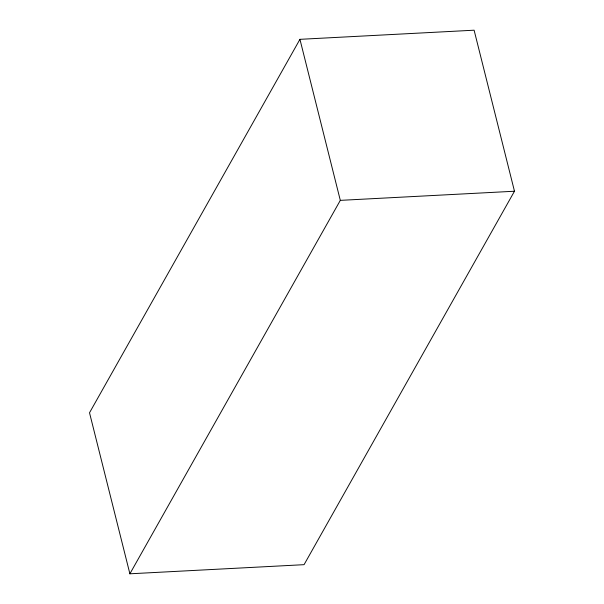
<?xml version="1.0" encoding="UTF-8"?>
<svg xmlns="http://www.w3.org/2000/svg" width="604" height="604" viewBox="0 0 604 604"><rect width="100%" height="100%" fill="white"/><g stroke="black" fill="none" stroke-linecap="round" stroke-linejoin="round"><path stroke-width="0.91" d="M299.939 39.328L89.52 412.766L129.89 573.8L304.061 564.672L514.48 191.234L474.11 30.2L299.939 39.328L340.309 200.362L129.89 573.8M340.309 200.362L514.48 191.234"/></g></svg>
